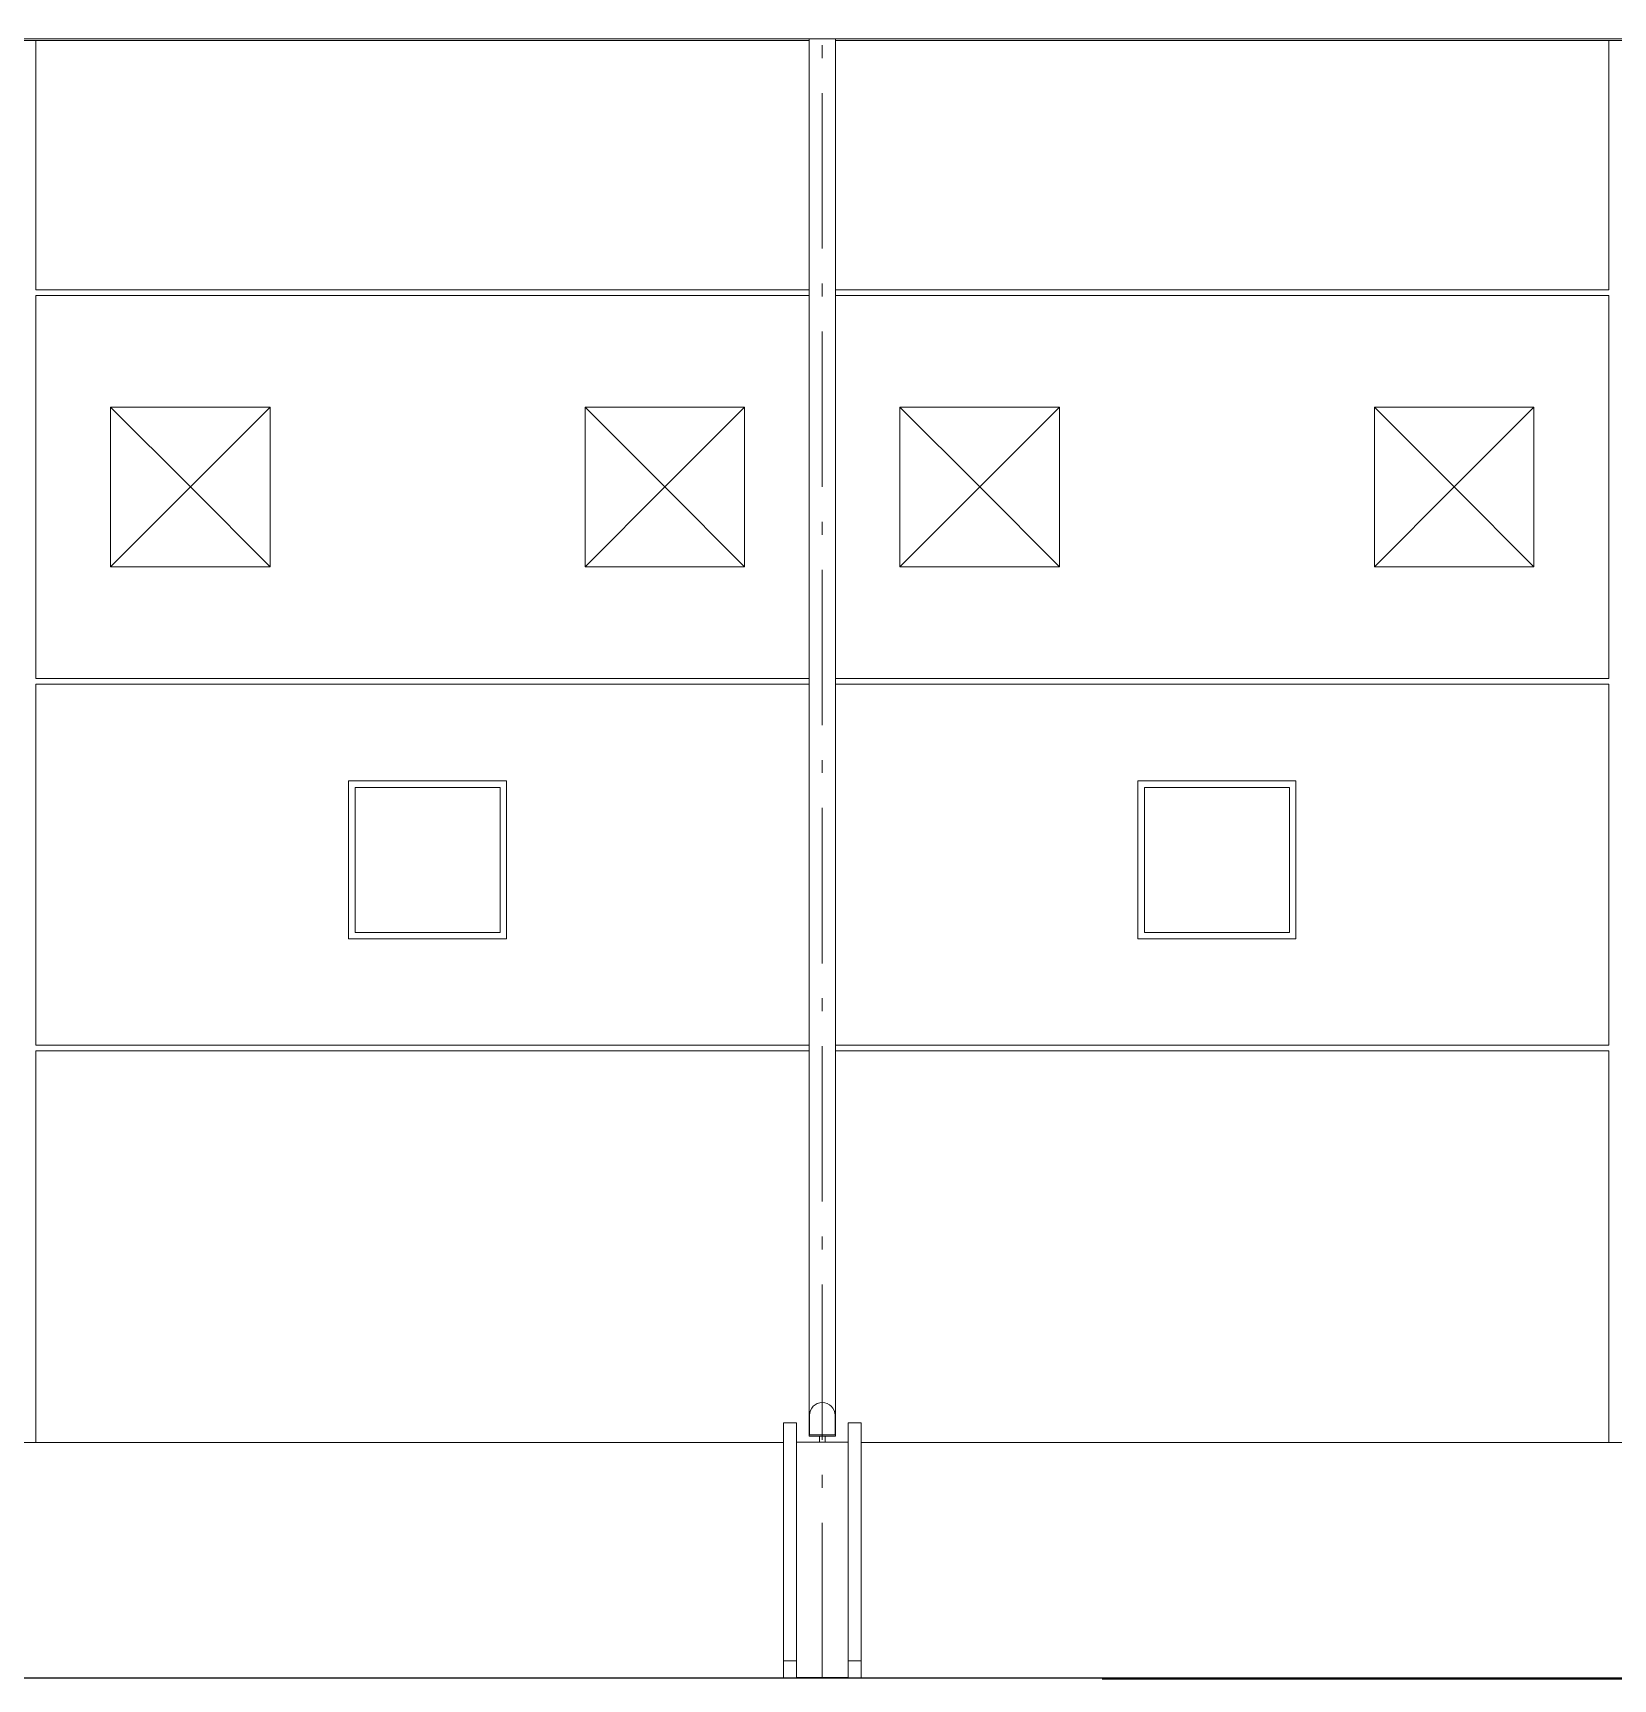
# Model space of a CAD drawing. Header units: metres. Extents: x -199 to 506, y -5 to 23.
# Drawn here: x -152.4 to -140.2, y -1.83 to 10.89 of the extents above; entities that cross this region are included whole.
import ezdxf

# ---------------------------------------------------------------- set-up
doc = ezdxf.new("R2010")
doc.units = ezdxf.units.M
doc.linetypes.add('01_Grid', pattern=[1.74, 1.2, -0.27, 0, -0.27])
for name, color, linetype, lineweight in [('03EJES-1', 1, '01_Grid', 5), ('06MUREXT', 92, 'Continuous', 9), ('17EQAGUA', 5, 'Continuous', 5), ('26VENT', 144, 'Continuous', 5), ('46BANQ', 8, 'Continuous', 5), ('53BAPS', 1, 'Continuous', 5), ('70LINEA', 1, 'Continuous', 13), ('70LINEA-1', 1, 'Continuous', 5), ('70LINEA-2', 250, 'Continuous', 15)]:
    doc.layers.add(name, color=color, linetype=linetype, lineweight=lineweight)

# ---------------------------------------------------------------- blocks, each defined once
blk = doc.blocks.new('Downspout - Square - Downspout - Square 8_x8_-V42-600rNorthElevEjeA Paint')
at = {"layer": '17EQAGUA'}
for p, q in [((-24.486, 10.841), (-24.486, 0.05)), ((-24.282, 0.05), (-24.282, 10.841)), ((-24.483, 0.06), (-24.483, 0.21)), ((-24.285, 0.21), (-24.285, 0.06)), ((-24.282, 0.05), (-24.486, 0.05)), ((-24.285, 0.06), (-24.483, 0.06))]:
    blk.add_line(p, q, dxfattribs=at)
blk.add_arc((-24.384, 0.21), 0.0986, 0, 180, dxfattribs=at)
blk = doc.blocks.new('Window - Fixed - 1_22x1_22 - Standard-7124419-600rNorthElevEjeA Paint')
at = {"layer": '26VENT'}
for p, q in [((-162.104, 5.06), (-162.104, 3.94)), ((-162.104, 5.06), (-160.984, 5.06)), ((-162.104, 3.94), (-162.104, 5.06)), ((-160.984, 3.94), (-160.984, 5.06)), ((-160.984, 5.06), (-160.984, 3.94)), ((-162.104, 3.94), (-160.984, 3.94)), ((-160.984, 3.94), (-162.104, 3.94))]:
    blk.add_line(p, q, dxfattribs=at)

msp = doc.modelspace()

# ---------------------------------------------------------------- linework, layer by layer
at = {"layer": '03EJES-1'}
msp.add_line((-146.304, -1.819), (-146.304, 20.17), dxfattribs=at)
at = {"layer": '06MUREXT'}
for p, q in [((-149.962, 3.89), (-149.962, 5.11)), ((-149.962, 5.11), (-148.742, 5.11)), ((-148.742, 5.11), (-148.742, 3.89)), ((-143.866, 3.89), (-143.866, 5.11)), ((-143.866, 5.11), (-142.646, 5.11)), ((-142.646, 5.11), (-142.646, 3.89)), ((-148.742, 3.89), (-149.962, 3.89)), ((-142.646, 3.89), (-143.866, 3.89))]:
    msp.add_line(p, q, dxfattribs=at)
at = {"layer": '46BANQ'}
for p, q in [((-146.504, 0.152), (-146.604, 0.152)), ((-146.604, 0.152), (-146.604, -1.685)), ((-146.504, 0.152), (-146.504, -1.685)), ((-146.004, 0.152), (-146.104, 0.152)), ((-146.104, 0.152), (-146.104, -1.685)), ((-146.004, 0.152), (-146.004, -1.685)), ((-146.104, 0.002), (-146.504, 0.002)), ((-158.196, 0), (-146.604, 0)), ((-146.004, 0), (-134.412, 0)), ((-146.504, -1.685), (-146.604, -1.685)), ((-146.604, -1.685), (-146.604, -1.816)), ((-146.504, -1.814), (-146.504, -1.685)), ((-146.004, -1.685), (-146.104, -1.685)), ((-146.104, -1.685), (-146.104, -1.814)), ((-146.004, -1.816), (-146.004, -1.685)), ((-168.195, -1.817), (-133.928, -1.815)), ((-161.765, -1.827), (-130.224, -1.815)), ((-146.104, -1.814), (-146.504, -1.814)), ((-90.276, -1.821), (-144.142, -1.827))]:
    msp.add_line(p, q, dxfattribs=at)
at = {"layer": '53BAPS'}
for p, q in [((-0.339, 10.841), (-182.541, 10.841)), ((-146.405, 10.827), (-158.395, 10.827)), ((-134.213, 10.827), (-146.203, 10.827))]:
    msp.add_line(p, q, dxfattribs=at)
at = {"layer": '70LINEA'}
for p, q in [((-152.378, 8.902), (-152.378, 10.827)), ((-140.23, 8.902), (-140.23, 10.827)), ((-146.404, 8.902), (-152.378, 8.902)), ((-140.23, 8.902), (-146.204, 8.902)), ((-152.378, 8.858), (-146.404, 8.858)), ((-152.378, 5.902), (-152.378, 8.858)), ((-146.204, 8.858), (-140.23, 8.858)), ((-140.23, 8.858), (-140.23, 5.902)), ((-146.406, 5.902), (-152.378, 5.902)), ((-152.378, 5.858), (-146.406, 5.858)), ((-152.378, 3.07), (-152.378, 5.858)), ((-140.23, 5.902), (-146.202, 5.902)), ((-146.202, 5.858), (-140.23, 5.858)), ((-140.23, 5.858), (-140.23, 3.07)), ((-149.962, 3.89), (-149.962, 5.11)), ((-149.962, 5.11), (-148.742, 5.11)), ((-148.742, 5.11), (-148.742, 3.89)), ((-143.866, 3.89), (-143.866, 5.11)), ((-143.866, 5.11), (-142.646, 5.11)), ((-142.646, 5.11), (-142.646, 3.89)), ((-148.742, 3.89), (-149.962, 3.89)), ((-142.646, 3.89), (-143.866, 3.89)), ((-146.406, 3.07), (-152.378, 3.07)), ((-140.23, 3.07), (-146.202, 3.07)), ((-152.378, 3.026), (-146.406, 3.026)), ((-152.378, 0), (-152.378, 3.026)), ((-146.202, 3.026), (-140.23, 3.026)), ((-140.23, 0), (-140.23, 3.026)), ((-146.326, 0.002), (-146.326, 0.05)), ((-146.282, 0.002), (-146.282, 0.05))]:
    msp.add_line(p, q, dxfattribs=at)
at = {"layer": '70LINEA-1'}
for p, q in [((-150.568, 7.996), (-151.8, 7.996)), ((-151.184, 7.38), (-151.8, 7.996)), ((-151.8, 7.996), (-151.8, 6.764)), ((-150.568, 7.996), (-151.184, 7.38)), ((-150.568, 6.764), (-150.568, 7.996)), ((-146.904, 7.996), (-148.136, 7.996)), ((-147.52, 7.38), (-148.136, 7.996)), ((-148.136, 7.996), (-148.136, 6.764)), ((-146.904, 7.996), (-147.52, 7.38)), ((-146.904, 6.764), (-146.904, 7.996)), ((-144.472, 7.996), (-145.704, 7.996)), ((-145.088, 7.38), (-145.704, 7.996)), ((-145.704, 7.996), (-145.704, 6.764)), ((-144.472, 7.996), (-145.088, 7.38)), ((-144.472, 6.764), (-144.472, 7.996)), ((-140.808, 7.996), (-142.04, 7.996)), ((-141.424, 7.38), (-142.04, 7.996)), ((-142.04, 7.996), (-142.04, 6.764)), ((-140.808, 7.996), (-141.424, 7.38)), ((-140.808, 6.764), (-140.808, 7.996)), ((-151.8, 6.764), (-151.184, 7.38)), ((-151.184, 7.38), (-150.568, 6.764)), ((-148.136, 6.764), (-147.52, 7.38)), ((-147.52, 7.38), (-146.904, 6.764)), ((-145.704, 6.764), (-145.088, 7.38)), ((-145.088, 7.38), (-144.472, 6.764)), ((-142.04, 6.764), (-141.424, 7.38)), ((-141.424, 7.38), (-140.808, 6.764)), ((-151.8, 6.764), (-150.568, 6.764)), ((-148.136, 6.764), (-146.904, 6.764)), ((-145.704, 6.764), (-144.472, 6.764)), ((-142.04, 6.764), (-140.808, 6.764))]:
    msp.add_line(p, q, dxfattribs=at)
at = {"layer": '70LINEA-2'}
msp.add_line((-199.38, -1.819), (25.694, -1.819), dxfattribs=at)

# ---------------------------------------------------------------- block references
at = {"layer": '17EQAGUA'}
msp.add_blockref('Downspout - Square - Downspout - Square 8_x8_-V42-600rNorthElevEjeA Paint', (-121.92, 0), dxfattribs=at)
at = {"layer": '26VENT'}
for p in [(12.192, 0), (18.288, 0)]:
    msp.add_blockref('Window - Fixed - 1_22x1_22 - Standard-7124419-600rNorthElevEjeA Paint', p, dxfattribs=at)

doc.saveas('drawing.dxf')
